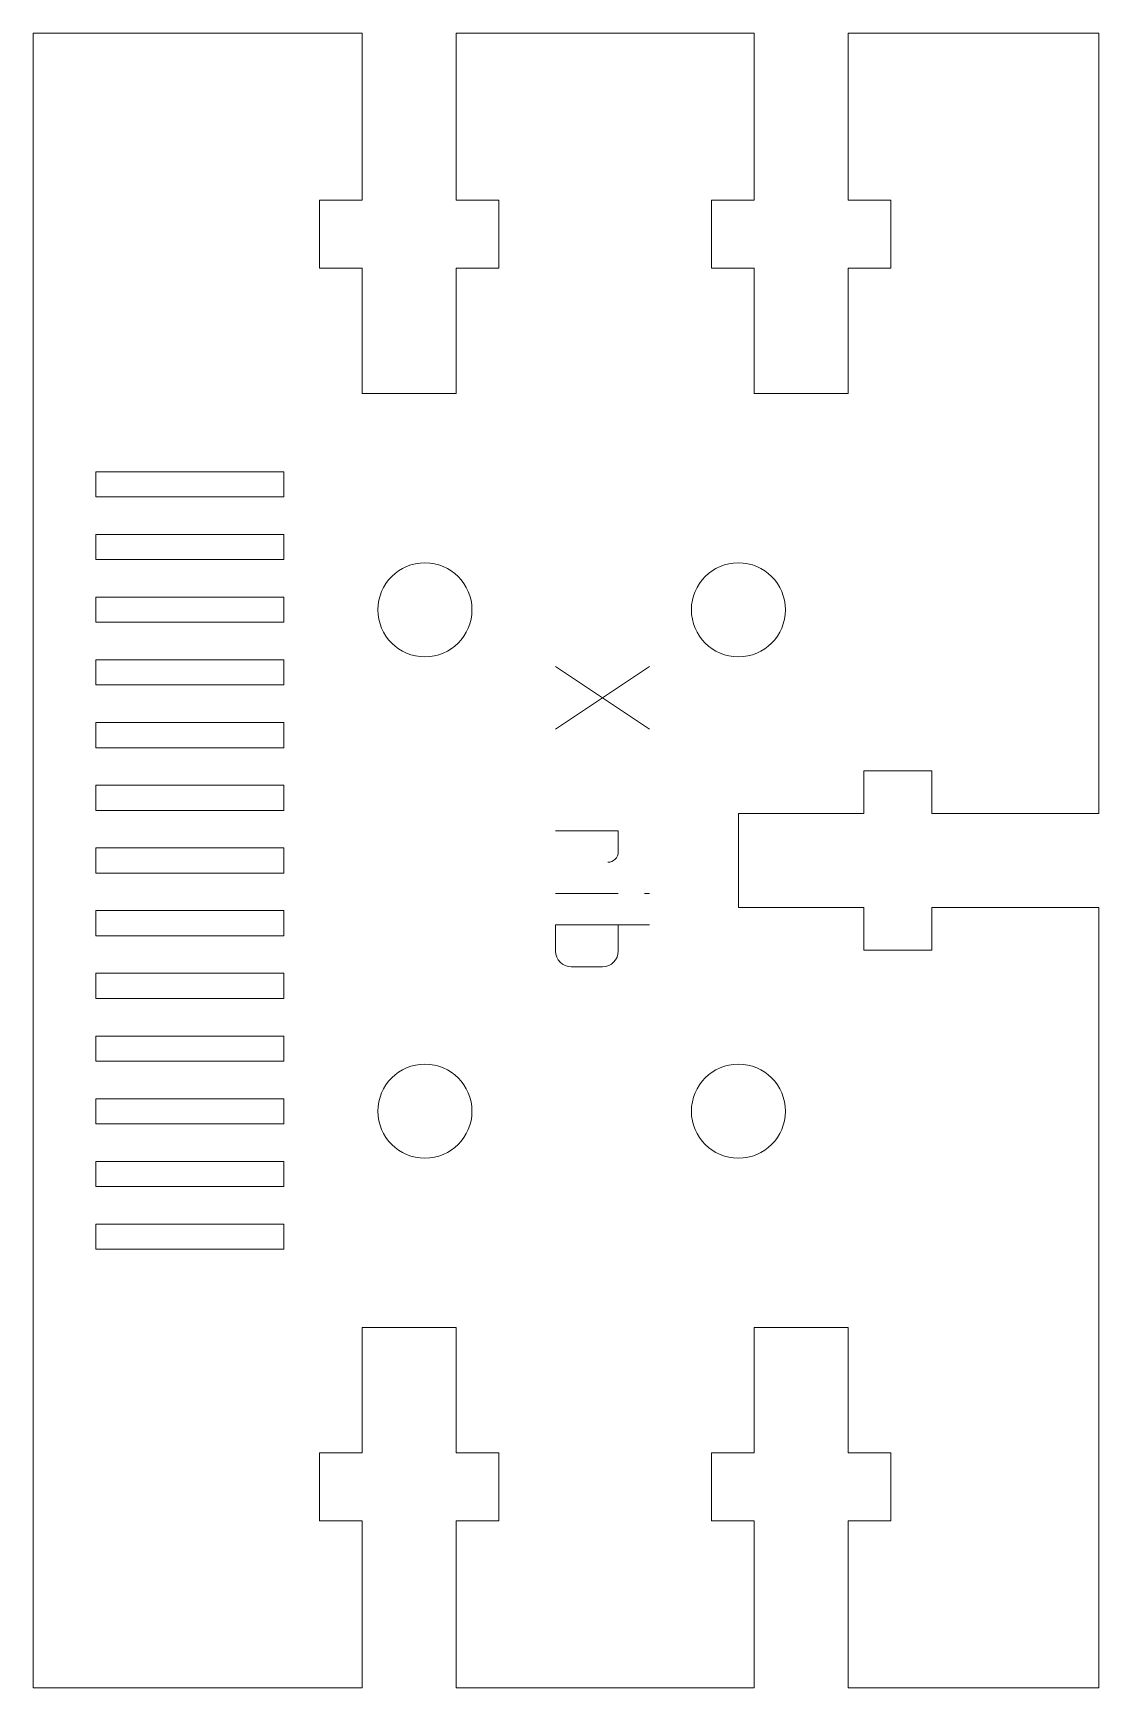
# Model space of a CAD drawing. Header units: millimetres. Extents: x -17 to 17, y -26.4 to 26.4.
import ezdxf

# ---------------------------------------------------------------- set-up
doc = ezdxf.new("R2010")
doc.units = ezdxf.units.MM
doc.layers.get('0').update_dxf_attribs({"linetype": 'CONTINUOUS', "lineweight": 25, "true_color": 0x000000})
for name, color, linetype, lineweight, true_color in [('cuts', 7, 'CONTINUOUS', 0, 0x000000), ('rib', 7, 'CONTINUOUS', 0, 0x000000), ('text', 1, 'CONTINUOUS', 0, 0xff0000)]:
    doc.layers.add(name, color=color, linetype=linetype, lineweight=lineweight, true_color=true_color)

# ---------------------------------------------------------------- blocks, each defined once
blk = doc.blocks.new('m3-t-slot')
at = {"layer": 'cuts'}
for p, q in [((-1.5, 11.5), (1.5, 11.5)), ((-1.5, 7.5), (-1.5, 11.5)), ((1.5, 11.5), (1.5, 7.5)), ((-2.86, 5.33), (-2.86, 7.5)), ((-2.86, 7.5), (-1.5, 7.5)), ((1.5, 7.5), (2.86, 7.5)), ((2.86, 7.5), (2.86, 5.33)), ((-1.5, 5.33), (-2.86, 5.33)), ((-1.5, 0), (-1.5, 5.33)), ((1.5, 5.33), (1.5, 0)), ((2.86, 5.33), (1.5, 5.33))]:
    blk.add_line(p, q, dxfattribs=at)

msp = doc.modelspace()

# ---------------------------------------------------------------- linework, layer by layer
at = {"layer": 'rib'}
for p, q in [((-17, 26.4), (-6.5, 26.4)), ((-17, -26.4), (-17, 26.4)), ((-3.5, 26.4), (6, 26.4)), ((9, 26.4), (17, 26.4)), ((17, 26.4), (17, 1.5)), ((-15, 12.4), (-9, 12.4)), ((-15, 11.6), (-15, 12.4)), ((-9, 12.4), (-9, 11.6)), ((-9, 11.6), (-15, 11.6)), ((-15, 10.4), (-9, 10.4)), ((-15, 9.6), (-15, 10.4)), ((-9, 10.4), (-9, 9.6)), ((-9, 9.6), (-15, 9.6)), ((-15, 8.4), (-9, 8.4)), ((-15, 7.6), (-15, 8.4)), ((-9, 8.4), (-9, 7.6)), ((-9, 7.6), (-15, 7.6)), ((-15, 6.4), (-9, 6.4)), ((-15, 5.6), (-15, 6.4)), ((-9, 6.4), (-9, 5.6)), ((-9, 5.6), (-15, 5.6)), ((-15, 4.4), (-9, 4.4)), ((-15, 3.6), (-15, 4.4)), ((-9, 4.4), (-9, 3.6)), ((-9, 3.6), (-15, 3.6)), ((-15, 2.4), (-9, 2.4)), ((-15, 1.6), (-15, 2.4)), ((-9, 2.4), (-9, 1.6)), ((-9, 1.6), (-15, 1.6)), ((-15, 0.4), (-9, 0.4)), ((-15, -0.4), (-15, 0.4)), ((-9, 0.4), (-9, -0.4)), ((-9, -0.4), (-15, -0.4)), ((17, -1.5), (17, -26.4)), ((-15, -1.6), (-9, -1.6)), ((-15, -2.4), (-15, -1.6)), ((-9, -1.6), (-9, -2.4)), ((-9, -2.4), (-15, -2.4)), ((-15, -3.6), (-9, -3.6)), ((-15, -4.4), (-15, -3.6)), ((-9, -3.6), (-9, -4.4)), ((-9, -4.4), (-15, -4.4)), ((-15, -5.6), (-9, -5.6)), ((-15, -6.4), (-15, -5.6)), ((-9, -5.6), (-9, -6.4)), ((-9, -6.4), (-15, -6.4)), ((-15, -7.6), (-9, -7.6)), ((-15, -8.4), (-15, -7.6)), ((-9, -7.6), (-9, -8.4)), ((-9, -8.4), (-15, -8.4)), ((-15, -9.6), (-9, -9.6)), ((-15, -10.4), (-15, -9.6)), ((-9, -9.6), (-9, -10.4)), ((-9, -10.4), (-15, -10.4)), ((-15, -11.6), (-9, -11.6)), ((-15, -12.4), (-15, -11.6)), ((-9, -11.6), (-9, -12.4)), ((-9, -12.4), (-15, -12.4)), ((-6.5, -26.4), (-17, -26.4)), ((6, -26.4), (-3.5, -26.4)), ((17, -26.4), (9, -26.4))]:
    msp.add_line(p, q, dxfattribs=at)
for centre in [(-4.5, 8), (5.5, 8), (-4.5, -8), (5.5, -8)]:
    msp.add_circle(centre, 1.5, dxfattribs=at)
at = {"layer": 'text'}
for p, q in [((2.667, 6.192), (-0.333, 4.192)), ((-0.333, 6.192), (2.667, 4.192)), ((-0.333, 0.942), (1.667, 0.942)), ((1.667, 0.942), (1.667, 0.275)), ((-0.333, -1.058), (1.667, -1.058)), ((2.5, -1.058), (2.667, -1.058)), ((2.667, -2.058), (-0.333, -2.058)), ((-0.333, -2.058), (-0.333, -2.892)), ((1.667, -2.892), (1.667, -2.058)), ((0.167, -3.392), (1.167, -3.392))]:
    msp.add_line(p, q, dxfattribs=at)
for centre, radius, start, end in [((1.333, 0.275), 0.333, 270, 360), ((0.167, -2.892), 0.5, 180, 270), ((1.167, -2.892), 0.5, 270, 360)]:
    msp.add_arc(centre, radius, start, end, dxfattribs=at)

# ---------------------------------------------------------------- block references
at = {"rotation": 90}
msp.add_blockref('m3-t-slot', (17, 0), dxfattribs=at)
at = {"layer": 'rib', "yscale": -1, "rotation": 360}
for p in [(-5, 26.4), (7.5, 26.4)]:
    msp.add_blockref('m3-t-slot', p, dxfattribs=at)
at = {"layer": 'rib'}
for p in [(-5, -26.4), (7.5, -26.4)]:
    msp.add_blockref('m3-t-slot', p, dxfattribs=at)

doc.saveas('drawing.dxf')
